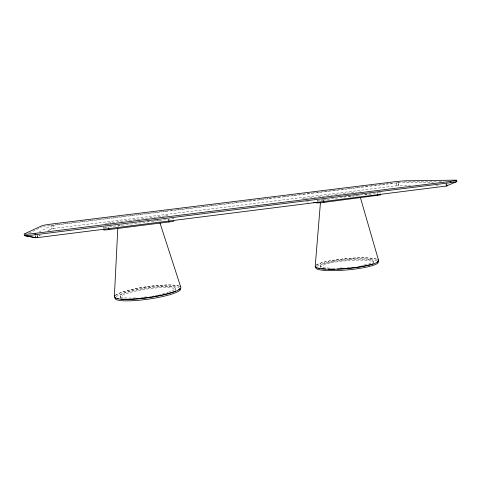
<?xml version="1.0" encoding="UTF-8"?>
<svg xmlns="http://www.w3.org/2000/svg" width="481" height="481" viewBox="0 0 481 481"><rect width="100%" height="100%" fill="white"/><g stroke="black" fill="none" stroke-linecap="round" stroke-linejoin="round"><path stroke-width="0.36" stroke-dasharray="2.4 1.8" d="M104.353 228.619L105.465 226.725M302.122 199.014L304.449 198.539M105.495 223.629L107.606 223.148M35.798 237.722L40.248 235.221L37.091 236.989M51.689 228.776L47.878 230.922L51.635 228.8L53.644 228.457L52.892 225.427L53.349 228.493L396.651 185.78L396.398 182.954L396.398 185.81C400.372 187.181 397.492 178.373 398.43 185.63L410.425 185.678M39.238 231.95L51.233 225.703L51.635 228.8M29.04 233.165L41.606 227.128M108.165 223.058L164.929 215.939M322.907 199.615A19.799 1.13 -6.1 0 0 320.935 200.156L380.453 192.4M105.225 227.206A5.55 0.325 -7.3 0 0 108.562 226.852L168.639 219.3A5.387 0.319 -7 0 0 173.653 218.344L173.99 220.995M165.765 211.075L53.908 224.892A10.588 0.481 -7.4 0 0 51.208 225.24M166.51 210.979L175.457 209.878M176.202 209.782L248.539 200.848M249.284 200.757L258.237 199.651M258.982 199.555L267.929 198.449M268.675 198.358L277.621 197.252M278.367 197.162L282.84 196.609M283.586 196.519L292.538 195.412M293.284 195.316L302.23 194.216M302.976 194.12L311.928 193.013M312.674 192.923L346.23 188.78M346.975 188.684L360.395 187.025M361.141 186.935L370.093 185.828M370.839 185.738L385.004 183.989M385.75 183.892L393.211 182.972A9.56 0.409 -6 0 1 394.366 182.834M52.892 225.427L396.398 182.954M305.579 198.394L357.064 192.003M165.566 215.861L169.595 215.524M319.649 200.222L315.662 200.192M359.71 191.793L360.672 191.775M436.195 181.577L405.633 181.878A9.56 0.409 -6 0 0 403.499 181.968M439.177 181.553L443.65 181.505M398.184 182.798L433.399 182.57M435.84 185.774L438.161 185.786M364.52 194.246L371.771 194.546M306.253 201.779L309.229 202.068M35.492 235.486L35.714 236.959L35.462 235.51M37.139 233.898L37.584 236.856M37.013 235.419L37.235 236.899M103.235 227.194L103.421 228.541M110.69 222.709L110.943 224.543M120.064 295.839L120.322 297.709M108.562 226.852L108.748 228.21M168.639 219.3L168.807 220.635M175.294 288.275L175.487 289.766M317.147 200.312L317.412 202.874M320.502 265.722L320.647 267.141M323.593 199.813L323.725 201.1M373.166 261.201L373.298 262.638A26.437 4.185 -5.2 0 0 346.452 260.738A26.437 4.185 -5.2 0 0 320.689 267.466M377.375 193.055L377.495 194.324M380.243 192.388L380.357 193.645M446.867 183.814L447.029 185.822M446.194 182.66L446.41 185.341M446.025 184.037L446.134 185.377M329.509 268.121A26.443 4.125 -5.2 0 1 327.128 262.464A26.443 4.125 -5.2 0 1 364.46 258.814A26.443 4.125 -5.2 0 1 366.263 264.532M365.776 264.652A26.443 4.125 -5.2 0 1 363.131 265.265M362.566 265.386A26.443 4.125 -5.2 0 1 361.393 265.62M349.35 267.364A26.443 4.125 -5.2 0 1 347.198 267.574M342.201 267.953A26.443 4.125 -5.2 0 1 338.732 268.127M316.203 265.362A31.349 4.894 -5.2 0 1 345.021 258.784A31.349 4.894 -5.2 0 1 376.701 259.403M316.27 264.971A31.842 4.972 -5.2 0 1 346.218 258.604A31.842 4.972 -5.2 0 1 377.17 259.343M316.877 266.348A31.343 4.96 -5.2 0 1 346.362 260.035A31.343 4.96 -5.2 0 1 376.839 260.828M324.2 200.661A19.799 1.13 -6.1 0 1 320.725 200.264M325.469 199.122A19.799 1.13 -6.1 0 1 326.503 198.954M344.504 196.735A19.799 1.13 -6.1 0 1 345.959 196.603M348.767 196.362A19.799 1.13 -6.1 0 1 353.751 196.032M354.822 195.977A19.799 1.13 -6.1 0 1 359.62 196.014M42.268 226.81A10.588 0.481 -7.4 0 1 42.532 226.713M43.579 226.461A10.588 0.481 -7.4 0 1 45.238 226.148M47.385 225.793A10.588 0.481 -7.4 0 1 49.88 225.427M396.783 182.564A9.56 0.409 -6 0 1 400.39 182.215M135.474 297.913A27.892 4.576 -8.1 0 1 124.08 292.953A27.892 4.576 -8.1 0 1 164.057 286.075A27.892 4.576 -8.1 0 1 168.374 292.25M167.875 292.412A27.892 4.576 -8.1 0 1 166.835 292.731M165.163 293.212A27.892 4.576 -8.1 0 1 161.484 294.15M160.834 294.3A27.892 4.576 -8.1 0 1 159.5 294.6M157.425 295.033A27.892 4.576 -8.1 0 1 153.096 295.845M150.866 296.218A27.892 4.576 -8.1 0 1 149.741 296.392M146.35 296.867A27.892 4.576 -8.1 0 1 144.096 297.15M143.35 297.234A27.892 4.576 -8.1 0 1 139.676 297.607M115.398 295.659A33.069 5.423 -8.1 0 1 146.789 286.796A33.069 5.423 -8.1 0 1 179.485 286.472M115.464 295.208A33.586 5.507 -8.1 0 1 146.789 286.718A33.586 5.507 -8.1 0 1 179.287 286.069M116.168 296.651A33.063 5.495 -8.2 0 1 147 288.221A33.063 5.495 -8.2 0 1 178.998 287.626M120.953 298.358A27.886 4.636 -8.2 0 1 147.09 289.003A27.886 4.636 -8.2 0 1 175.108 290.548M152.826 220.989A20.893 1.257 -7.2 0 1 159.229 221.248M118.392 226.491A20.893 1.257 -7.2 0 1 122.048 225M147.631 221.422A20.893 1.257 -7.2 0 1 149.026 221.29M104.245 227.266A5.55 0.325 -7.3 0 1 103.571 227.279"/><path stroke-width="0.72" d="M114.358 296.663L117.791 228.499M320.448 202.609L315.211 266.209A31.842 4.972 -5.2 0 0 350.042 268.218A31.842 4.972 -5.2 0 0 377.819 259.662M24.333 235.582L35.822 237.698M446.188 186.045L456.806 181.626M313.696 202.507L317.412 202.874A5.177 0.313 -6.2 0 0 323.857 202.387L380.687 194.919M35.059 233.351L450.703 181.367A11.52 0.535 -5.8 0 0 455.477 180.153L405.543 180.826A9.56 0.391 -6 0 0 393.115 181.938L53.74 223.773A10.588 0.463 -7.3 0 0 42.094 225.667L24.2 234.019A12.825 0.661 -7.5 0 0 35.059 233.351L35.269 234.746L450.805 182.63A11.52 0.559 -5.7 0 0 456.643 181.421M37.35 237.638L446.464 186.009M103.613 229.888A5.544 0.343 -7.3 0 0 108.94 229.563L168.981 221.969A5.381 0.337 -7 0 0 173.99 220.995M37.698 237.596L35.792 237.752M447.029 185.822L447.342 185.852M24.621 235.636L35.841 237.758M160.035 223.172L180.76 287.127A33.586 5.507 -8.1 0 1 145.863 297.967A33.586 5.507 -8.1 0 1 114.893 295.713M360.401 197.595L378.553 260.371M108.748 228.21L108.94 229.563M168.807 220.635L168.981 221.969M323.725 201.1L323.857 202.387M377.495 194.324L377.609 195.593M450.703 181.367L450.805 182.63M378.126 260.804A31.349 4.894 -5.2 0 1 377.152 262.049M373.13 263.853A31.349 4.894 -5.2 0 1 372.174 264.159M371.669 264.31A31.349 4.894 -5.2 0 1 366.318 265.644M365.644 265.789A31.349 4.894 -5.2 0 1 357.99 267.129M357.383 267.22A31.349 4.894 -5.2 0 1 350.511 268.079M349.873 268.151A31.349 4.894 -5.2 0 1 345.376 268.566M344.733 268.614A31.349 4.894 -5.2 0 1 337.205 269.053M334.806 269.126A31.349 4.894 -5.2 0 1 328.198 269.12M325.607 269.011A31.349 4.894 -5.2 0 1 321.717 268.669M319.889 268.392A31.349 4.894 -5.2 0 1 318.729 268.145M316.955 267.574A31.349 4.894 -5.2 0 1 316.354 267.256M315.722 266.546A31.349 4.894 -5.2 0 1 315.692 266.167M377.928 261.49A31.343 4.96 -5.2 0 1 347.703 269.871A31.343 4.96 -5.2 0 1 315.999 267.183M35.269 234.746A12.819 0.685 -7.6 0 1 24.26 235.498M179.942 288.528A33.069 5.423 -8.1 0 1 178.728 289.538M175.421 291.179A33.069 5.423 -8.1 0 1 174.459 291.558M173.942 291.751A33.069 5.423 -8.1 0 1 166.372 294.035M165.819 294.18A33.069 5.423 -8.1 0 1 162.356 294.997M161.754 295.13A33.069 5.423 -8.1 0 1 152.122 296.957M151.455 297.066A33.069 5.423 -8.1 0 1 141.36 298.406M140.699 298.473A33.069 5.423 -8.1 0 1 136.165 298.881M135.534 298.929A33.069 5.423 -8.1 0 1 120.941 299.05M118.218 298.665A33.069 5.423 -8.1 0 1 117.154 298.406M115.62 297.781A33.069 5.423 -8.1 0 1 115.163 297.414M180.159 288.299A33.063 5.495 -8.2 0 1 148.665 299.092A33.063 5.495 -8.2 0 1 115.248 297.637M179.972 286.387A33.586 5.507 -8.1 0 1 180.465 286.742"/></g></svg>
